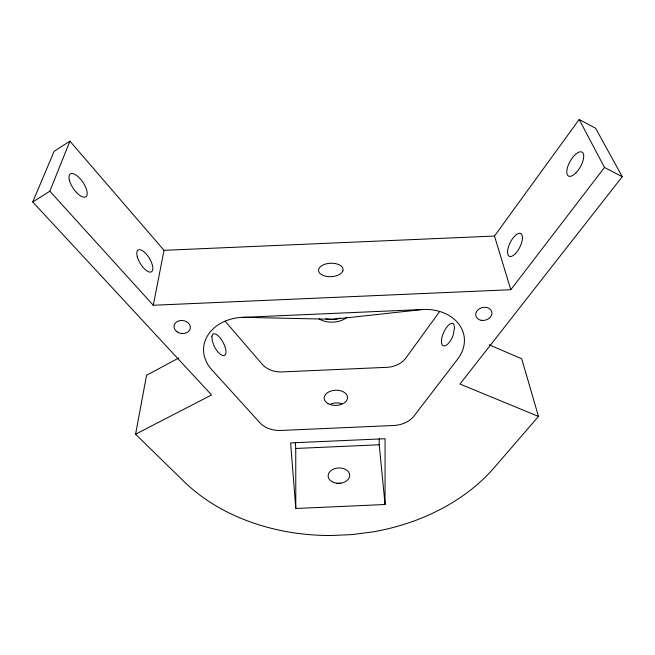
<?xml version="1.0" encoding="UTF-8"?>
<svg xmlns="http://www.w3.org/2000/svg" width="655" height="655" viewBox="0 0 655 655"><rect width="100%" height="100%" fill="white"/><g stroke="black" fill="none" stroke-linecap="round" stroke-linejoin="round"><path stroke-width="0.98" d="M385.058 504.514L385.075 438.727L290.615 442.911L295.798 508.493L385.058 504.514L379.237 444.77L379.204 438.719M489.17 344.776L521.707 358.817L538.492 416.433L494.157 467.703A191.047 145.533 -2.9 0 1 372.736 531.909L352.013 534.586L331.111 535.52A191.047 145.533 -2.9 0 1 183.957 481.482L135.569 434.216L146.573 375.258L178.889 357.908M164.02 250.316L494.476 236.054L579.184 119.48L604.491 167.467L510.81 289.715L153.286 305.255L164.02 250.316L69.921 141.153L54.111 151.354L32.75 201.986L211.565 394.957L135.569 434.216M32.75 201.986L49.829 191.219L69.921 141.153M439.44 311.805L405.904 357.966A22.024 17.349 -6.8 0 1 386.999 367.316L281.838 371.925A22.041 17.366 1 0 1 262.229 364.254L225.066 321.138M579.184 119.48L595.657 128.282L622.25 176.711L459.949 384.043L538.492 416.433M422.696 309.504L333.198 319.296L242.915 317.331A42.452 33.43 3.6 0 0 207.496 335.81A42.452 33.43 3.6 0 0 211.753 369.707L259.798 422.655A23.695 17.824 0.6 0 0 280.872 430.458L393.802 425.472A23.678 17.808 -6.4 0 0 414.165 415.843L457.779 358.924A42.419 33.364 -9.4 0 0 459.351 324.823A42.419 33.364 -9.4 0 0 422.696 309.504L242.915 317.331M295.798 508.493L295.749 448.47L379.237 444.77M604.491 167.467L622.25 176.711M49.829 191.219L153.286 305.255M494.476 236.054L510.81 289.715M295.29 442.436L295.749 448.47M330.284 404.168A11.569 7.623 -2.3 0 1 341.746 403.668M346.822 317.348A17.349 10.079 -2.3 0 1 319.108 318.862M340.273 318.011A17.39 10.062 -2.3 0 1 338.586 318.494M337.718 318.698A17.39 10.062 -2.3 0 1 325.969 318.797M336.318 483.701A10.644 7.696 -2.3 0 1 340.862 483.316M211.893 336.212L212.245 340.862L214.218 346.372A12.273 4.847 61.5 0 0 223.699 355.632A12.273 4.847 61.5 0 0 224.722 345.971A12.273 4.847 61.5 0 0 215.528 333.968L213.022 333.78L211.893 336.212M454.562 327.697L452.965 335.941A12.257 4.953 -66.4 0 1 444.237 345.987A12.257 4.953 -66.4 0 1 442.248 336.465A12.257 4.953 -66.4 0 1 450.411 323.726L452.949 323.308L453.8 324.151L454.562 327.697M342.843 270.998L341.779 272.693A12.298 6.73 -2.3 0 1 326.64 276.418A12.298 6.73 -2.3 0 1 318.821 268.804L319.927 267.134A12.298 6.73 -2.3 0 1 334.959 263.506A12.298 6.73 -2.3 0 1 342.843 270.998M327.934 403.586A11.692 7.59 -2.3 0 0 347.248 399.223A11.692 7.59 -2.3 0 0 332.355 390.658A11.692 7.59 -2.3 0 0 327.934 403.586M481.196 320.328A8.212 6.493 -14.4 0 0 491.766 311.846A8.212 6.493 -14.4 0 0 478.461 309.422A8.212 6.493 -14.4 0 0 481.196 320.328M177.128 331.864A8.228 6.509 8.6 0 0 190.302 328.392A8.228 6.509 8.6 0 0 179.151 320.77A8.228 6.509 8.6 0 0 177.128 331.864M137.28 256.678A12.764 5.24 58.5 0 0 150.977 272.013A12.764 5.24 58.5 0 0 146.237 254.009A12.764 5.24 58.5 0 0 137.28 256.678M69.356 180.035A13.796 5.723 55.7 0 0 84.675 197.18A13.796 5.723 55.7 0 0 80.27 178.856A13.796 5.723 55.7 0 0 69.356 180.035M515.362 253.681A12.74 5.338 -63.3 0 0 521.282 233.909A12.74 5.338 -63.3 0 0 508.386 247.123A12.74 5.338 -63.3 0 0 515.362 253.681M576.146 172.666A13.763 5.83 -60.4 0 0 582.115 152.156A13.763 5.83 -60.4 0 0 567.508 167.434A13.763 5.83 -60.4 0 0 576.146 172.666M331.733 481.482A10.783 7.663 -2.3 0 0 349.475 476.987A10.783 7.663 -2.3 0 0 335.556 468.407A10.783 7.663 -2.3 0 0 331.733 481.482"/></g></svg>
